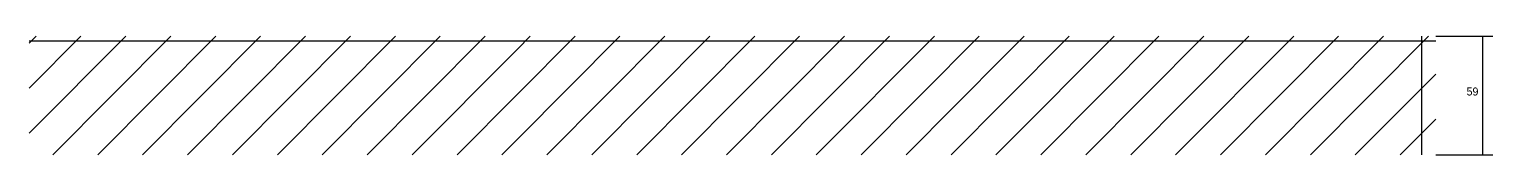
# Model space of a CAD drawing. Header units: metres. Extents: x -7050 to -4659, y 10891 to 12099.
# Drawn here: x -6790 to -6058, y 10891 to 10950 of the extents above; entities that cross this region are included whole.
import ezdxf

# ---------------------------------------------------------------- set-up
doc = ezdxf.new("R2010")
doc.units = ezdxf.units.M
for name, color, linetype in [('COTA', 241, 'Continuous'), ('Hachura', 253, 'Continuous'), ('SARR_2.2x7', 40, 'Continuous')]:
    doc.layers.add(name, color=color, linetype=linetype)

msp = doc.modelspace()

# ---------------------------------------------------------------- hatches: boundary and pattern name
at = {"layer": 'Hachura'}
h = msp.add_hatch(dxfattribs=at)
h.set_pattern_fill('ANSI31', scale=5)
h.paths.add_polyline_path([(-6545.5, 10890.9), (-6545.5, 10949.9), (-6789.5, 10949.9), (-6789.5, 10890.9)])
h = msp.add_hatch(dxfattribs=at)
h.set_pattern_fill('ANSI31', scale=5)
h.paths.add_polyline_path([(-6545.5, 10949.9), (-6545.5, 10890.9), (-6301.5, 10890.9), (-6301.5, 10949.9)])
h = msp.add_hatch(dxfattribs=at)
h.set_pattern_fill('ANSI31', scale=5)
h.paths.add_polyline_path([(-6301.5, 10949.9), (-6301.5, 10890.9), (-6086.5, 10890.9), (-6086.5, 10949.9)])

# ---------------------------------------------------------------- linework, layer by layer
at = {"layer": 'COTA'}
for p, q in [((-6086.5, 10949.9), (-6058, 10949.9)), ((-6063, 10890.9), (-6063, 10949.9)), ((-6086.5, 10890.9), (-6058, 10890.9))]:
    msp.add_line(p, q, dxfattribs=at)
at = {"layer": 'SARR_2.2x7'}
for p, q in [((-6789.5, 10947.7), (-6545.5, 10947.7)), ((-6545.5, 10947.7), (-6301.5, 10947.7)), ((-6301.5, 10947.7), (-6301.5, 10947.7)), ((-6301.5, 10947.7), (-6086.5, 10947.7)), ((-6093.5, 10890.9), (-6093.5, 10949.9))]:
    msp.add_line(p, q, dxfattribs=at)

# ---------------------------------------------------------------- texts
at = {"layer": 'COTA'}
msp.add_text('59', height=4, dxfattribs=at).set_placement((-6071.1, 10920.4))

doc.saveas('drawing.dxf')
